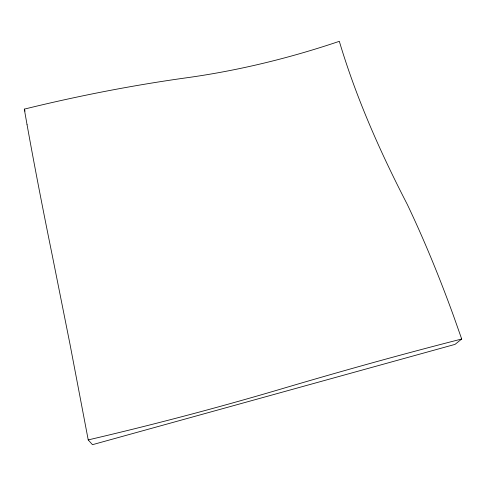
<?xml version="1.0" encoding="UTF-8"?>
<svg xmlns="http://www.w3.org/2000/svg" width="486" height="486" viewBox="0 0 486 486"><rect width="100%" height="100%" fill="white"/><g stroke="black" fill="none" stroke-linecap="round" stroke-linejoin="round"><path stroke-width="0.73" d="M27.058 124.726L24.3 109.131A522.638 164.128 -13.5 0 1 186.484 77.803C238.456 70.598 289.638 58.113 339.325 41.316C356.177 97.911 380.198 152.003 407.268 204.375A376.516 93.142 72.7 0 1 453.657 316.216L461.7 339.015L455.03 344.38L92.468 444.684L88.221 439.909L69.984 344.155L52.397 256.043A471.22 23.632 77.3 0 1 27.064 124.738M88.221 439.909C153.625 424.624 218.609 407.541 282.998 388.448A500.422 46.006 -16.8 0 1 461.712 339.009M24.3 109.131L25.065 111.173"/></g></svg>
